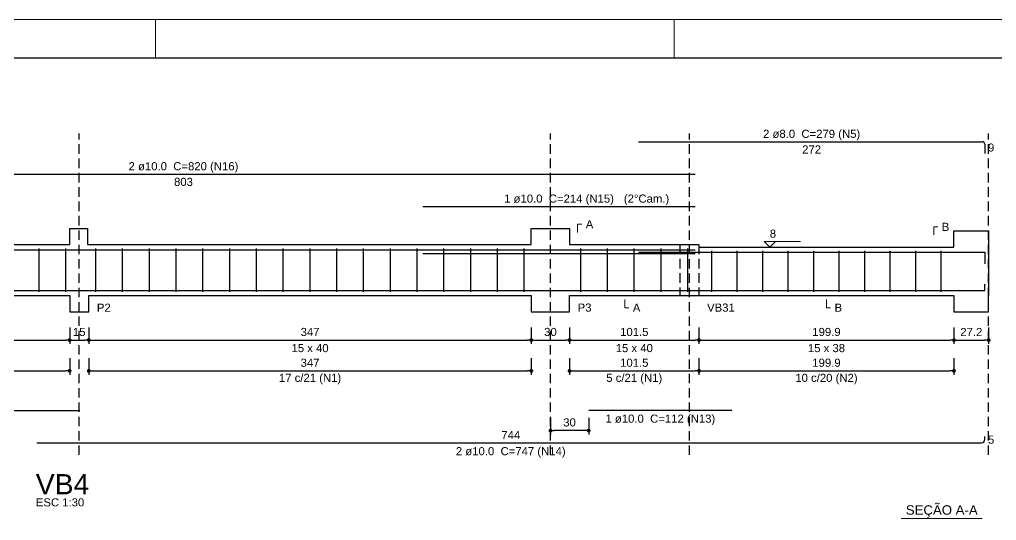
# Model space of a CAD drawing. Header units: millimetres. Extents: x 0 to 84.1, y 0 to 59.4.
# Drawn here: x 12.99 to 38.53, y 46.3 to 59.4 of the extents above; entities that cross this region are included whole.
import ezdxf

# ---------------------------------------------------------------- set-up
doc = ezdxf.new("R2010")
doc.units = ezdxf.units.MM
doc.header["$MEASUREMENT"] = 0
doc.linetypes.add('Dashed2', pattern=[0.375, 0.25, -0.125])
doc.layers.get('0').update_dxf_attribs({"color": 1, "lineweight": 13})
for name, color, linetype, lineweight in [('Descrição da armadura', 2, 'Continuous', 20), ('DT-Forma', 4, 'Continuous', 30), ('DT-Pontilhado', 7, 'Dashed2', 25), ('DT-Textos', 2, 'Continuous', 20), ('DT-Título', 3, 'Continuous', 25), ('FOLHA EXTERNA', 1, 'Continuous', 13), ('Folha_padrão', 3, 'Continuous', 25), ('Textos armaduras', 1, 'Continuous', 13)]:
    doc.layers.add(name, color=color, linetype=linetype, lineweight=lineweight)
for name, color, linetype in [('DT-Arm complementar', 252, 'Continuous'), ('DT-Barras na forma', 170, 'Continuous'), ('DT-Barras rebatidas', 170, 'Continuous'), ('DT-Cotas', 12, 'Continuous')]:
    doc.layers.add(name, color=color, linetype=linetype)
doc.styles.add('Arial', font='')
doc.styles.get('Arial').set_extended_font_data('Arial')
doc.dimstyles.new('UM_30.000300', dxfattribs={"dimtxt": 0.18, "dimasz": 0.1, "dimexe": 0.1, "dimexo": 0.2, "dimgap": 0, "dimtad": 1, "dimtih": 1, "dimtoh": 1, "dimdec": 1, "dimlfac": 30.0003, "dimzin": 0, "dimdsep": 46, "dimtxsty": 'Standard', "dimcen": 0.09, "dimdle": 0.1, "dimadec": 1, "dimazin": 2, "dimtfac": 1, "dimtdec": 4, "dimtofl": 0, "dimtmove": 0, "dimatfit": 3, "dimfxl": 1, "dimtolj": 1, "dimarcsym": 0})

# ---------------------------------------------------------------- blocks, each defined once
blk = doc.blocks.new('_Dot')
at = {"color": 0, "linetype": 'ByBlock', "lineweight": -2}
blk.add_line((-0.5, 0), (-1, 0), dxfattribs=at)
at = {"color": 0, "linetype": 'ByBlock', "const_width": 0.5}
blk.add_lwpolyline([(-0.25, 0, 1), (0.25, 0, 1)], format="xyb", close=True, dxfattribs=at)
blk = doc.blocks.new('*D7')
at = {"layer": 'Defpoints', "color": 0}
for p in [(4.30242, 51.5462), (14.30242, 51.5462), (14.30242, 51.0167)]:
    blk.add_point(p, dxfattribs=at)
at = {"layer": 'DT-Cotas', "color": 0, "lineweight": -2}
for p, q in [((4.30242, 51.3462), (4.30242, 50.9167)), ((14.30242, 51.3462), (14.30242, 50.9167)), ((4.40242, 51.0167), (14.20242, 51.0167))]:
    blk.add_line(p, q, dxfattribs=at)
at = {"layer": 'DT-Cotas', "color": 0, "lineweight": -2, "xscale": 0.1, "yscale": 0.1, "zscale": 0.1, "rotation": 180}
blk.add_blockref('_Dot', (4.30242, 51.0167), dxfattribs=at)
at = {"layer": 'DT-Cotas', "color": 0, "lineweight": -2, "xscale": 0.1, "yscale": 0.1, "zscale": 0.1}
blk.add_blockref('_Dot', (14.30242, 51.0167), dxfattribs=at)
at = {"layer": 'DT-Cotas', "insert": (9.30242, 51.2285), "char_height": 0.2118, "attachment_point": 5, "rotation": 0.00573, "style": 'Arial'}
blk.add_mtext('\\A1;300', dxfattribs=at)
blk = doc.blocks.new('*D8')
at = {"layer": 'Defpoints', "color": 0}
for p in [(14.30242, 51.5462), (14.80242, 51.5462), (14.80242, 51.0167)]:
    blk.add_point(p, dxfattribs=at)
at = {"layer": 'DT-Cotas', "color": 0, "lineweight": -2}
for p, q in [((14.30242, 51.3462), (14.30242, 50.9167)), ((14.80242, 51.3462), (14.80242, 50.9167)), ((14.40242, 51.0167), (14.70242, 51.0167))]:
    blk.add_line(p, q, dxfattribs=at)
at = {"layer": 'DT-Cotas', "color": 0, "lineweight": -2, "xscale": 0.1, "yscale": 0.1, "zscale": 0.1, "rotation": 180}
blk.add_blockref('_Dot', (14.30242, 51.0167), dxfattribs=at)
at = {"layer": 'DT-Cotas', "color": 0, "lineweight": -2, "xscale": 0.1, "yscale": 0.1, "zscale": 0.1}
blk.add_blockref('_Dot', (14.80242, 51.0167), dxfattribs=at)
at = {"layer": 'DT-Cotas', "insert": (14.55242, 51.2285), "char_height": 0.2118, "attachment_point": 5, "rotation": 0.00573, "style": 'Arial'}
blk.add_mtext('\\A1;15', dxfattribs=at)
blk = doc.blocks.new('*D9')
at = {"layer": 'Defpoints', "color": 0}
for p in [(14.802, 51.546), (26.369, 51.546), (26.369, 51.017)]:
    blk.add_point(p, dxfattribs=at)
at = {"layer": 'DT-Cotas', "color": 0, "lineweight": -2}
for p, q in [((14.802, 51.346), (14.802, 50.917)), ((26.369, 51.346), (26.369, 50.917)), ((14.902, 51.017), (26.269, 51.017))]:
    blk.add_line(p, q, dxfattribs=at)
at = {"layer": 'DT-Cotas', "color": 0, "lineweight": -2, "xscale": 0.1, "yscale": 0.1, "zscale": 0.1, "rotation": 180}
blk.add_blockref('_Dot', (14.802, 51.017), dxfattribs=at)
at = {"layer": 'DT-Cotas', "color": 0, "lineweight": -2, "xscale": 0.1, "yscale": 0.1, "zscale": 0.1}
blk.add_blockref('_Dot', (26.369, 51.017), dxfattribs=at)
at = {"layer": 'DT-Cotas', "insert": (20.586, 51.228), "char_height": 0.2118, "attachment_point": 5, "rotation": 0.0057, "style": 'Arial'}
blk.add_mtext('\\A1;347', dxfattribs=at)
blk = doc.blocks.new('*D10')
at = {"layer": 'Defpoints', "color": 0}
for p in [(26.369087, 51.5462), (27.369087, 51.5462), (27.369087, 51.0167)]:
    blk.add_point(p, dxfattribs=at)
at = {"layer": 'DT-Cotas', "color": 0, "lineweight": -2}
for p, q in [((26.369087, 51.3462), (26.369087, 50.9167)), ((27.369087, 51.3462), (27.369087, 50.9167)), ((26.469087, 51.0167), (27.269087, 51.0167))]:
    blk.add_line(p, q, dxfattribs=at)
at = {"layer": 'DT-Cotas', "color": 0, "lineweight": -2, "xscale": 0.1, "yscale": 0.1, "zscale": 0.1, "rotation": 180}
blk.add_blockref('_Dot', (26.369087, 51.0167), dxfattribs=at)
at = {"layer": 'DT-Cotas', "color": 0, "lineweight": -2, "xscale": 0.1, "yscale": 0.1, "zscale": 0.1}
blk.add_blockref('_Dot', (27.369087, 51.0167), dxfattribs=at)
at = {"layer": 'DT-Cotas', "insert": (26.869087, 51.2285), "char_height": 0.2118, "attachment_point": 5, "rotation": 0.0057296, "style": 'Arial'}
blk.add_mtext('\\A1;30', dxfattribs=at)
blk = doc.blocks.new('*D11')
at = {"layer": 'Defpoints', "color": 0}
for p in [(27.369087, 51.5462), (30.752423, 51.5462), (30.752423, 51.0167)]:
    blk.add_point(p, dxfattribs=at)
at = {"layer": 'DT-Cotas', "color": 0, "lineweight": -2}
for p, q in [((27.369087, 51.3462), (27.369087, 50.9167)), ((30.752423, 51.3462), (30.752423, 50.9167)), ((27.469087, 51.0167), (30.652423, 51.0167))]:
    blk.add_line(p, q, dxfattribs=at)
at = {"layer": 'DT-Cotas', "color": 0, "lineweight": -2, "xscale": 0.1, "yscale": 0.1, "zscale": 0.1, "rotation": 180}
blk.add_blockref('_Dot', (27.369087, 51.0167), dxfattribs=at)
at = {"layer": 'DT-Cotas', "color": 0, "lineweight": -2, "xscale": 0.1, "yscale": 0.1, "zscale": 0.1}
blk.add_blockref('_Dot', (30.752423, 51.0167), dxfattribs=at)
at = {"layer": 'DT-Cotas', "insert": (29.060755, 51.2285), "char_height": 0.2118, "attachment_point": 5, "rotation": 0.0057296, "style": 'Arial'}
blk.add_mtext('\\A1;101.5', dxfattribs=at)
blk = doc.blocks.new('*D12')
at = {"layer": 'Defpoints', "color": 0}
for p in [(30.752423, 51.5462), (37.416587, 51.5462), (37.416587, 51.0167)]:
    blk.add_point(p, dxfattribs=at)
at = {"layer": 'DT-Cotas', "color": 0, "lineweight": -2}
for p, q in [((30.752423, 51.3462), (30.752423, 50.9167)), ((37.416587, 51.3462), (37.416587, 50.9167)), ((30.852423, 51.0167), (37.316587, 51.0167))]:
    blk.add_line(p, q, dxfattribs=at)
at = {"layer": 'DT-Cotas', "color": 0, "lineweight": -2, "xscale": 0.1, "yscale": 0.1, "zscale": 0.1, "rotation": 180}
blk.add_blockref('_Dot', (30.752423, 51.0167), dxfattribs=at)
at = {"layer": 'DT-Cotas', "color": 0, "lineweight": -2, "xscale": 0.1, "yscale": 0.1, "zscale": 0.1}
blk.add_blockref('_Dot', (37.416587, 51.0167), dxfattribs=at)
at = {"layer": 'DT-Cotas', "insert": (34.084505, 51.2285), "char_height": 0.2118, "attachment_point": 5, "rotation": 0.0057296, "style": 'Arial'}
blk.add_mtext('\\A1;199.9', dxfattribs=at)
blk = doc.blocks.new('*D13')
at = {"layer": 'Defpoints', "color": 0}
for p in [(37.416587, 51.5462), (38.324507, 51.5462), (38.324507, 51.0167)]:
    blk.add_point(p, dxfattribs=at)
at = {"layer": 'DT-Cotas', "color": 0, "lineweight": -2}
for p, q in [((37.416587, 51.3462), (37.416587, 50.9167)), ((38.324507, 51.3462), (38.324507, 50.9167)), ((37.516587, 51.0167), (38.224507, 51.0167))]:
    blk.add_line(p, q, dxfattribs=at)
at = {"layer": 'DT-Cotas', "color": 0, "lineweight": -2, "xscale": 0.1, "yscale": 0.1, "zscale": 0.1, "rotation": 180}
blk.add_blockref('_Dot', (37.416587, 51.0167), dxfattribs=at)
at = {"layer": 'DT-Cotas', "color": 0, "lineweight": -2, "xscale": 0.1, "yscale": 0.1, "zscale": 0.1}
blk.add_blockref('_Dot', (38.324507, 51.0167), dxfattribs=at)
at = {"layer": 'DT-Cotas', "insert": (37.870547, 51.2285), "char_height": 0.2118, "attachment_point": 5, "rotation": 0.0057296, "style": 'Arial'}
blk.add_mtext('\\A1;27.2', dxfattribs=at)
blk = doc.blocks.new('*D14')
at = {"layer": 'Defpoints', "color": 0}
for p in [(26.869087, 49.180293), (27.869087, 49.180293), (26.869087, 48.650793)]:
    blk.add_point(p, dxfattribs=at)
at = {"layer": 'DT-Cotas', "color": 0, "lineweight": -2}
for p, q in [((26.869087, 48.980293), (26.869087, 48.550793)), ((27.869087, 48.980293), (27.869087, 48.550793)), ((27.769087, 48.650793), (26.969087, 48.650793))]:
    blk.add_line(p, q, dxfattribs=at)
at = {"layer": 'DT-Cotas', "color": 0, "lineweight": -2, "xscale": 0.1, "yscale": 0.1, "zscale": 0.1, "rotation": 180}
blk.add_blockref('_Dot', (26.869087, 48.650793), dxfattribs=at)
at = {"layer": 'DT-Cotas', "color": 0, "lineweight": -2, "xscale": 0.1, "yscale": 0.1, "zscale": 0.1}
blk.add_blockref('_Dot', (27.869087, 48.650793), dxfattribs=at)
at = {"layer": 'DT-Cotas', "insert": (27.369087, 48.862593), "char_height": 0.2118, "attachment_point": 5, "rotation": 0.0057296, "style": 'Arial'}
blk.add_mtext('\\A1;30', dxfattribs=at)
blk = doc.blocks.new('*D19')
at = {"layer": 'Defpoints', "color": 0}
for p in [(4.30242, 50.74136), (14.30242, 50.74136), (14.30242, 50.21186)]:
    blk.add_point(p, dxfattribs=at)
at = {"layer": 'DT-Cotas', "color": 0, "lineweight": -2}
for p, q in [((4.30242, 50.54136), (4.30242, 50.11186)), ((14.30242, 50.54136), (14.30242, 50.11186)), ((4.40242, 50.21186), (14.20242, 50.21186))]:
    blk.add_line(p, q, dxfattribs=at)
at = {"layer": 'DT-Cotas', "color": 0, "lineweight": -2, "xscale": 0.1, "yscale": 0.1, "zscale": 0.1, "rotation": 180}
blk.add_blockref('_Dot', (4.30242, 50.21186), dxfattribs=at)
at = {"layer": 'DT-Cotas', "color": 0, "lineweight": -2, "xscale": 0.1, "yscale": 0.1, "zscale": 0.1}
blk.add_blockref('_Dot', (14.30242, 50.21186), dxfattribs=at)
at = {"layer": 'DT-Cotas', "insert": (9.30242, 50.42366), "char_height": 0.2118, "attachment_point": 5, "rotation": 0.00573, "style": 'Arial'}
blk.add_mtext('\\A1;300', dxfattribs=at)
blk = doc.blocks.new('*D20')
at = {"layer": 'Defpoints', "color": 0}
for p in [(14.802, 50.741), (26.369, 50.741), (26.369, 50.212)]:
    blk.add_point(p, dxfattribs=at)
at = {"layer": 'DT-Cotas', "color": 0, "lineweight": -2}
for p, q in [((14.802, 50.541), (14.802, 50.112)), ((26.369, 50.541), (26.369, 50.112)), ((14.902, 50.212), (26.269, 50.212))]:
    blk.add_line(p, q, dxfattribs=at)
at = {"layer": 'DT-Cotas', "color": 0, "lineweight": -2, "xscale": 0.1, "yscale": 0.1, "zscale": 0.1, "rotation": 180}
blk.add_blockref('_Dot', (14.802, 50.212), dxfattribs=at)
at = {"layer": 'DT-Cotas', "color": 0, "lineweight": -2, "xscale": 0.1, "yscale": 0.1, "zscale": 0.1}
blk.add_blockref('_Dot', (26.369, 50.212), dxfattribs=at)
at = {"layer": 'DT-Cotas', "insert": (20.586, 50.424), "char_height": 0.2118, "attachment_point": 5, "rotation": 0.0057, "style": 'Arial'}
blk.add_mtext('\\A1;347', dxfattribs=at)
blk = doc.blocks.new('*D21')
at = {"layer": 'Defpoints', "color": 0}
for p in [(27.369087, 50.74136), (30.752423, 50.74136), (30.752423, 50.21186)]:
    blk.add_point(p, dxfattribs=at)
at = {"layer": 'DT-Cotas', "color": 0, "lineweight": -2}
for p, q in [((27.369087, 50.54136), (27.369087, 50.11186)), ((30.752423, 50.54136), (30.752423, 50.11186)), ((27.469087, 50.21186), (30.652423, 50.21186))]:
    blk.add_line(p, q, dxfattribs=at)
at = {"layer": 'DT-Cotas', "color": 0, "lineweight": -2, "xscale": 0.1, "yscale": 0.1, "zscale": 0.1, "rotation": 180}
blk.add_blockref('_Dot', (27.369087, 50.21186), dxfattribs=at)
at = {"layer": 'DT-Cotas', "color": 0, "lineweight": -2, "xscale": 0.1, "yscale": 0.1, "zscale": 0.1}
blk.add_blockref('_Dot', (30.752423, 50.21186), dxfattribs=at)
at = {"layer": 'DT-Cotas', "insert": (29.060755, 50.42366), "char_height": 0.2118, "attachment_point": 5, "rotation": 0.0057296, "style": 'Arial'}
blk.add_mtext('\\A1;101.5', dxfattribs=at)
blk = doc.blocks.new('*D22')
at = {"layer": 'Defpoints', "color": 0}
for p in [(30.752423, 50.74136), (37.416587, 50.74136), (37.416587, 50.21186)]:
    blk.add_point(p, dxfattribs=at)
at = {"layer": 'DT-Cotas', "color": 0, "lineweight": -2}
for p, q in [((30.752423, 50.54136), (30.752423, 50.11186)), ((37.416587, 50.54136), (37.416587, 50.11186)), ((30.852423, 50.21186), (37.316587, 50.21186))]:
    blk.add_line(p, q, dxfattribs=at)
at = {"layer": 'DT-Cotas', "color": 0, "lineweight": -2, "xscale": 0.1, "yscale": 0.1, "zscale": 0.1, "rotation": 180}
blk.add_blockref('_Dot', (30.752423, 50.21186), dxfattribs=at)
at = {"layer": 'DT-Cotas', "color": 0, "lineweight": -2, "xscale": 0.1, "yscale": 0.1, "zscale": 0.1}
blk.add_blockref('_Dot', (37.416587, 50.21186), dxfattribs=at)
at = {"layer": 'DT-Cotas', "insert": (34.084505, 50.42366), "char_height": 0.2118, "attachment_point": 5, "rotation": 0.0057296, "style": 'Arial'}
blk.add_mtext('\\A1;199.9', dxfattribs=at)

msp = doc.modelspace()

# ---------------------------------------------------------------- linework, layer by layer
at = {"layer": 'DT-Arm complementar'}
for p, q in [((13.5024, 52.2816), (13.5024, 53.4149)), ((14.2024, 52.2816), (14.2024, 53.4149)), ((14.9858, 52.2816), (14.9858, 53.4149)), ((15.6858, 52.2816), (15.6858, 53.4149)), ((16.3858, 52.2816), (16.3858, 53.4149)), ((17.0858, 52.2816), (17.0858, 53.4149)), ((17.7858, 52.2816), (17.7858, 53.4149)), ((18.4858, 52.2816), (18.4858, 53.4149)), ((19.1858, 52.2816), (19.1858, 53.4149)), ((19.8858, 52.2816), (19.8858, 53.4149)), ((20.5858, 52.2816), (20.5858, 53.4149)), ((21.2858, 52.2816), (21.2858, 53.4149)), ((21.9858, 52.2816), (21.9858, 53.4149)), ((22.6858, 52.2816), (22.6858, 53.4149)), ((23.3858, 52.2816), (23.3858, 53.4149)), ((24.0858, 52.2816), (24.0858, 53.4149)), ((24.7858, 52.2816), (24.7858, 53.4149)), ((25.4858, 52.2816), (25.4858, 53.4149)), ((26.1858, 52.2816), (26.1858, 53.4149)), ((27.6608, 52.2816), (27.6608, 53.4149)), ((28.3608, 52.2816), (28.3608, 53.4149)), ((29.0608, 52.2816), (29.0608, 53.4149)), ((29.7608, 52.2816), (29.7608, 53.4149)), ((30.4608, 52.2816), (30.4608, 53.4149)), ((31.0845, 52.2816), (31.0845, 53.3483)), ((31.7512, 52.2816), (31.7512, 53.3483)), ((32.4178, 52.2816), (32.4178, 53.3483)), ((33.0845, 52.2816), (33.0845, 53.3483)), ((33.7512, 52.2816), (33.7512, 53.3483)), ((34.4178, 52.2816), (34.4178, 53.3483)), ((35.0845, 52.2816), (35.0845, 53.3483)), ((35.7512, 52.2816), (35.7512, 53.3483)), ((36.4178, 52.2816), (36.4178, 53.3483)), ((37.0845, 52.2816), (37.0845, 53.3483))]:
    msp.add_line(p, q, dxfattribs=at)
at = {"layer": 'DT-Barras na forma'}
for points in [[(3.9024, 52.7445), (3.9024, 53.3816), (30.6524, 53.3816)], [(23.5358, 53.2816), (30.6524, 53.2816)], [(29.1691, 53.3183), (38.2245, 53.3183), (38.2245, 53.0116)], [(3.9024, 52.4783), (3.9024, 52.3116), (14.5691, 52.3116)], [(13.4405, 52.3149), (38.2245, 52.3149), (38.2245, 52.4816)], [(27.8691, 52.3149), (31.6143, 52.3149)]]:
    msp.add_lwpolyline(points, dxfattribs=at)
at = {"layer": 'DT-Barras rebatidas'}
for p, q in [((29.1691, 56.2056), (38.1578, 56.2056)), ((38.2244, 56.1389), (38.2244, 55.8989)), ((3.9858, 55.3584), (30.6522, 55.3584)), ((23.5358, 54.5112), (30.6524, 54.5112)), ((3.9691, 49.177), (14.569, 49.177)), ((27.8691, 49.1803), (31.6143, 49.1803)), ((13.4405, 48.3298), (38.1409, 48.3298)), ((38.2242, 48.4131), (38.2243, 48.4964))]:
    msp.add_line(p, q, dxfattribs=at)
for centre, radius, start, end in [((38.1578, 56.1389), 0.0667, 0, 90), ((38.1409, 48.4131), 0.0833, 270, 0)]:
    msp.add_arc(centre, radius, start, end, dxfattribs=at)
at = {"layer": 'DT-Forma'}
for p, q in [((14.3024, 53.5149), (14.3024, 53.9385)), ((14.3024, 53.9385), (14.7691, 53.9385)), ((14.7691, 53.9385), (14.7691, 53.5149)), ((26.3691, 53.5149), (26.3691, 53.9385)), ((26.3691, 53.9385), (27.3691, 53.9385)), ((27.3691, 53.9385), (27.3691, 53.5149)), ((37.4166, 53.4483), (37.4166, 53.8719)), ((37.4166, 53.8719), (38.3245, 53.8719)), ((38.3245, 53.8719), (38.3245, 53.4483)), ((4.2691, 53.5149), (14.3024, 53.5149)), ((14.7691, 53.5149), (26.3691, 53.5149)), ((27.3691, 53.5149), (30.2524, 53.5149)), ((30.2524, 53.5149), (30.7524, 53.5149)), ((30.7524, 53.5149), (30.7524, 53.4483)), ((30.7524, 53.4483), (37.4166, 53.4483)), ((4.3024, 52.1816), (14.3024, 52.1816)), ((14.3024, 52.1816), (14.3024, 51.758)), ((14.8024, 51.758), (14.8024, 52.1816)), ((14.8024, 52.1816), (26.3691, 52.1816)), ((26.3691, 52.1816), (26.3691, 51.758)), ((27.3691, 51.758), (27.3691, 52.1816)), ((27.3691, 52.1816), (30.2524, 52.1816)), ((30.2524, 52.1816), (30.7524, 52.1816)), ((30.7524, 52.1816), (37.4166, 52.1816)), ((37.4166, 52.1816), (37.4166, 51.758)), ((38.3245, 51.758), (38.3245, 52.1816)), ((14.3024, 51.758), (14.8024, 51.758)), ((26.3691, 51.758), (27.3691, 51.758)), ((37.4166, 51.758), (38.3245, 51.758))]:
    msp.add_line(p, q, dxfattribs=at)
at = {"layer": 'DT-Forma', "linetype": 'Continuous'}
msp.add_line((38.3245, 53.4483), (38.3245, 52.1816), dxfattribs=at)
at = {"layer": 'DT-Pontilhado'}
for p, q in [((14.5524, 48.0121), (14.5524, 56.4174)), ((26.8691, 48.0121), (26.8691, 56.4174)), ((30.5024, 48.0121), (30.5024, 56.4174)), ((38.3245, 48.0121), (38.3245, 56.4174)), ((30.2524, 53.5149), (30.2524, 52.1816)), ((30.7524, 53.5149), (30.7524, 52.1816))]:
    msp.add_line(p, q, dxfattribs=at)
at = {"layer": 'DT-Textos'}
msp.add_line((36.0388, 46.3496), (38.1568, 46.3496), dxfattribs=at)
for points in [[(27.5809, 53.8326), (27.5809, 54.0444), (27.6868, 54.0444)], [(36.8871, 53.766), (36.8871, 53.9778), (36.993, 53.9778)], [(32.7517, 53.5965), (32.6034, 53.4483), (32.4552, 53.5965), (33.4083, 53.5965)], [(28.8108, 52.0757), (28.8108, 51.8639), (28.9167, 51.8639)], [(34.0845, 52.0757), (34.0845, 51.8639), (34.1904, 51.8639)]]:
    msp.add_lwpolyline(points, dxfattribs=at)
at = {"layer": 'FOLHA EXTERNA', "color": 2, "linetype": 'Continuous'}
for points in [[(0, 0), (84.1, 0), (84.1, 59.4), (0, 59.4), (0, 0)], [(16.55, 59.4), (16.55, 58.4076)], [(30.1, 59.4), (30.1, 58.4076)]]:
    msp.add_lwpolyline(points, dxfattribs=at)
at = {"layer": 'Folha_padrão', "color": 6, "linetype": 'Continuous'}
msp.add_lwpolyline([(3, 58.4), (83.1, 58.4), (83.1, 1), (3, 1), (3, 58.4)], dxfattribs=at)

# ---------------------------------------------------------------- texts
at = {"layer": 'Descrição da armadura', "char_height": 0.2118, "attachment_point": 8, "line_spacing_factor": 0.9, "style": 'Arial'}
for s, insert, width in [('2 ø8.0  C=279 (N5)', (33.697, 56.242), 5.080617), ('2 ø10.0  C=820 (N16)', (17.277, 55.394), 5.738617), ('1 ø10.0  C=214 (N15)', (27.094, 54.547), 5.738617), ('17 c/21 (N1)', (20.5858, 49.8603), 3.04992), ('5 c/21 (N1)', (29.0608, 49.8603), 2.79576), ('10 c/20 (N2)', (34.0845, 49.8603), 3.04992), ('1 ø10.0  C=112 (N13)', (29.742, 48.793), 5.738617), ('2 ø10.0  C=747 (N14)', (25.832, 47.942), 5.738617)]:
    msp.add_mtext(s, dxfattribs=dict(at, insert=insert, width=width))
at = {"layer": 'DT-Textos', "line_spacing_factor": 0.798, "style": 'Arial'}
for s, insert, char_height, width, attachment_point in [('(2%%dCam.)', (28.788, 54.547), 0.2118, 2.03328, 7), ('A', (27.793, 53.9389), 0.2118, 0.25416, 7), ('8', (32.603, 53.6919), 0.2118, 0.25416, 7), ('B', (37.099, 53.8719), 0.2118, 0.25416, 7), ('P2', (15.014, 51.7579), 0.2118, 0.50832, 7), ('P3', (27.581, 51.7579), 0.2118, 0.50832, 7), ('A', (29.023, 51.7579), 0.2118, 0.25416, 7), ('VB31', (30.964, 51.7579), 0.2118, 1.01664, 7), ('B', (34.296, 51.7579), 0.2118, 0.25416, 7), ('15 x 40', (20.586, 50.6989), 0.2118, 1.77912, 8), ('15 x 40', (29.061, 50.6989), 0.2118, 1.77912, 8), ('15 x 38', (34.085, 50.6989), 0.2118, 1.77912, 8), ('ESC 1:30', (13.4171, 46.665), 0.2118, 2.03328, 7), ('SEÇÃO A-A', (37.0981, 46.3741), 0.2471, 2.66868, 8)]:
    msp.add_mtext(s, dxfattribs=dict(at, insert=insert, char_height=char_height, width=width, attachment_point=attachment_point))
at = {"layer": 'DT-Título', "insert": (13.4171, 46.9828), "char_height": 0.5295, "width": 1.9062, "attachment_point": 7, "line_spacing_factor": 0.798, "style": 'Arial'}
msp.add_mtext('VB4', dxfattribs=at)
at = {"layer": 'Textos armaduras', "char_height": 0.2118, "line_spacing_factor": 0.9, "style": 'Arial'}
for s, insert, width, attachment_point in [('272', (33.6968, 56.1083), 1.387001, 2), ('9', (38.3057, 56.1582), 0.729, 1), ('803', (17.2773, 55.2611), 1.387001, 2), ('744', (25.8324, 48.4271), 1.387001, 8), ('5', (38.3056, 48.519), 0.729, 1)]:
    msp.add_mtext(s, dxfattribs=dict(at, insert=insert, width=width, attachment_point=attachment_point))

# ---------------------------------------------------------------- dimensions: what is measured, and where the dimension line sits
at = {"layer": 'DT-Cotas'}
for base, p1, p2, picture, middle in [((14.3024, 51.0167), (4.3024, 51.5462), (14.3024, 51.5462), '*D7', (9.3024, 51.2285)), ((14.8024, 51.0167), (14.3024, 51.5462), (14.8024, 51.5462), '*D8', (14.5524, 51.2285)), ((26.3691, 51.0167), (14.8024, 51.5462), (26.3691, 51.5462), '*D9', (20.5858, 51.2285)), ((27.3691, 51.0167), (26.3691, 51.5462), (27.3691, 51.5462), '*D10', (26.8691, 51.2285)), ((30.7524, 51.0167), (27.3691, 51.5462), (30.7524, 51.5462), '*D11', (29.0608, 51.2285)), ((37.4166, 51.0167), (30.7524, 51.5462), (37.4166, 51.5462), '*D12', (34.0845, 51.2285)), ((38.3245, 51.0167), (37.4166, 51.5462), (38.3245, 51.5462), '*D13', (37.8705, 51.2285)), ((14.3024, 50.2119), (4.3024, 50.7414), (14.3024, 50.7414), '*D19', (9.3024, 50.4237)), ((26.3691, 50.2119), (14.8024, 50.7414), (26.3691, 50.7414), '*D20', (20.5858, 50.4237)), ((30.7524, 50.2119), (27.3691, 50.7414), (30.7524, 50.7414), '*D21', (29.0608, 50.4237)), ((37.4166, 50.2119), (30.7524, 50.7414), (37.4166, 50.7414), '*D22', (34.0845, 50.4237))]:
    dim = msp.add_linear_dim(base=base, p1=p1, p2=p2, dimstyle='UM_30.000300', override={"dimtxt": 0.2118, "dimasz": 0.1, "dimexe": 0.1, "dimexo": 0.2, "dimtad": 1, "dimtih": 0, "dimtoh": 0, "dimdec": 1, "dimlfac": 30.0003, "dimzin": 8, "dimtxsty": 'Arial', "dimblk": 'Dot', "dimblk1": 'Dot', "dimblk2": 'Dot', "dimsah": 1, "dimdle": 0.1, "dimse1": 0, "dimse2": 0, "dimclrt": 256, "dimadec": 1, "dimazin": 3, "dimtmove": 2, "dimldrblk": 'Dot'}, dxfattribs=at)
    dim.commit()
    dim.dimension.update_dxf_attribs({"geometry": picture, "text_midpoint": middle, "dimtype": 160, "text_rotation": 0.00573})
dim = msp.add_linear_dim(base=(26.8691, 48.6508), p1=(27.8691, 49.1803), p2=(26.8691, 49.1803), angle=180, dimstyle='UM_30.000300', override={"dimtxt": 0.2118, "dimasz": 0.1, "dimexe": 0.1, "dimexo": 0.2, "dimtad": 1, "dimtih": 0, "dimtoh": 0, "dimdec": 1, "dimlfac": 30.0003, "dimzin": 8, "dimtxsty": 'Arial', "dimblk": 'Dot', "dimblk1": 'Dot', "dimblk2": 'Dot', "dimsah": 1, "dimdle": 0.1, "dimse1": 0, "dimse2": 0, "dimclrt": 256, "dimadec": 1, "dimazin": 3, "dimtmove": 2, "dimldrblk": 'Dot'}, dxfattribs=at)
dim.commit()
dim.dimension.update_dxf_attribs({"geometry": '*D14', "text_midpoint": (27.3691, 48.8626), "dimtype": 161, "text_rotation": 0.00573})

doc.saveas('drawing.dxf')
